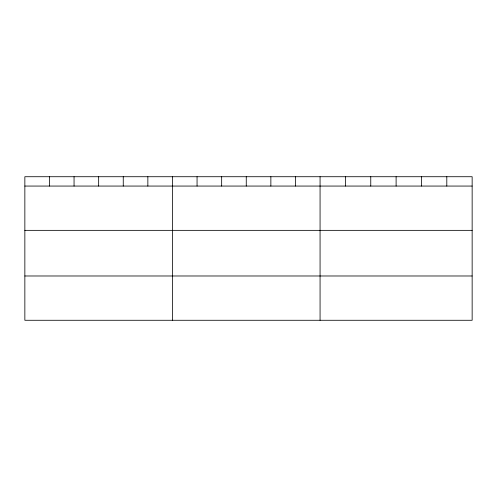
<?xml version="1.0" encoding="UTF-8"?>
<svg xmlns="http://www.w3.org/2000/svg" width="497" height="497" viewBox="0 0 497 497"><rect width="100%" height="100%" fill="white"/><g stroke="black" fill="none" stroke-linecap="round" stroke-linejoin="round"><path stroke-width="0.75" d="M472.15 230.353L472.15 176.721L24.85 176.721L24.85 320.279L472.15 320.279L472.15 230.353L24.85 230.353M24.85 186.064L472.15 186.064M24.85 275.984L472.15 275.984M446.803 176.721L446.803 186.064M421.456 176.721L421.456 186.064M396.109 176.721L396.109 186.064M370.762 176.721L370.762 186.064M345.415 176.721L345.415 186.064M320.068 176.721L320.068 320.279M295.466 176.721L295.466 186.064M270.865 176.721L270.865 186.064M246.263 176.721L246.263 186.064M221.662 176.721L221.662 186.064M197.06 176.721L197.06 186.064M172.459 176.721L172.459 320.279M147.857 176.721L147.857 186.064M123.256 176.721L123.256 186.064M98.654 176.721L98.654 186.064M74.053 176.721L74.053 186.064M49.451 176.721L49.451 186.064"/></g></svg>
